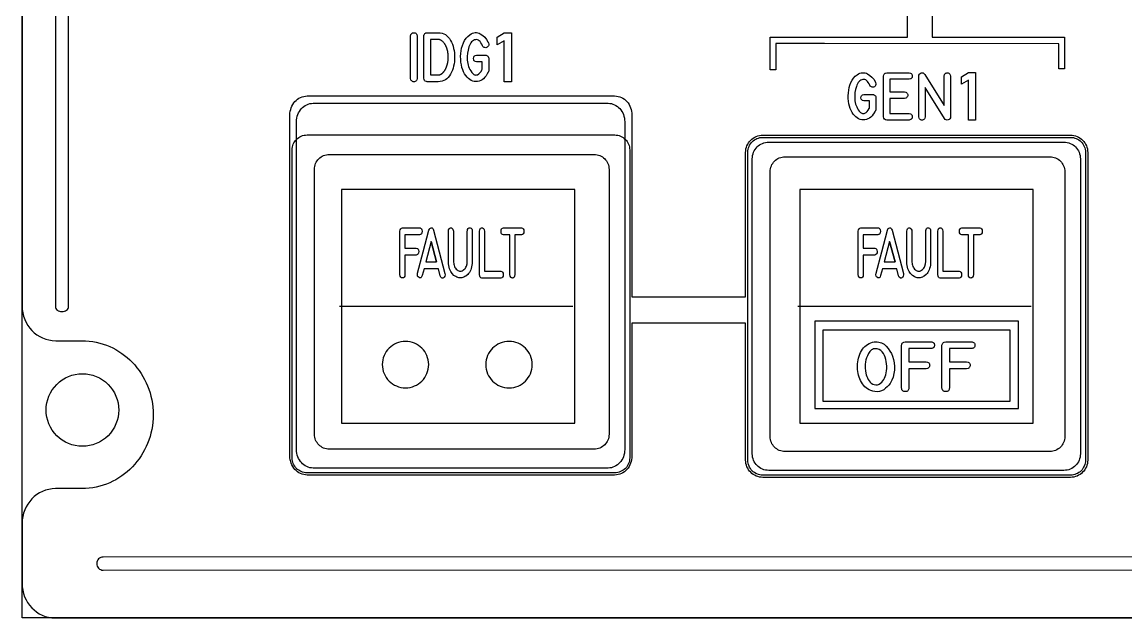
# Model space of a CAD drawing. Extents: x 361 to 684, y 82 to 686.
# Drawn here: x 361.5 to 437.2, y 330.4 to 371.2 of the extents above; entities that cross this region are included whole.
import ezdxf

# ---------------------------------------------------------------- set-up
doc = ezdxf.new("R2010")
doc.units = 0
for name, color, linetype in [('_BACKPANEL', 5, 'CONTINUOUS'), ('_ENGRAVING', 105, 'CONTINUOUS'), ('_LABELS', 30, 'CONTINUOUS'), ('_TOPLAYER', 1, 'CONTINUOUS')]:
    doc.layers.add(name, color=color, linetype=linetype)

msp = doc.modelspace()

# ---------------------------------------------------------------- linework, layer by layer
at = {"layer": '_BACKPANEL'}
for points in [[(683.839, 436.825), (683.839, 431.985), (683.839, 422.306), (683.839, 412.626), (683.839, 340.03), (683.839, 330.35), (361.5, 330.35), (361.5, 340.03), (361.5, 412.626), (361.5, 422.306), (361.5, 431.985), (361.5, 436.825)], [(381.044, 363.444), (402.139, 363.444), (402.245, 363.439), (402.347, 363.424), (402.446, 363.398), (402.54, 363.364), (402.63, 363.321), (402.715, 363.269), (402.794, 363.21), (402.866, 363.144), (402.933, 363.071), (402.992, 362.992), (403.043, 362.907), (403.086, 362.818), (403.121, 362.723), (403.146, 362.624), (403.161, 362.522), (403.167, 362.417), (403.167, 341.322), (403.161, 341.217), (403.146, 341.114), (403.121, 341.016), (403.086, 340.921), (403.043, 340.831), (402.992, 340.747), (402.933, 340.668), (402.866, 340.595), (402.794, 340.528), (402.715, 340.469), (402.63, 340.418), (402.54, 340.375), (402.446, 340.34), (402.347, 340.315), (402.245, 340.3), (402.139, 340.294), (381.044, 340.294), (380.939, 340.3), (380.836, 340.315), (380.738, 340.34), (380.643, 340.375), (380.553, 340.418), (380.469, 340.469), (380.39, 340.528), (380.317, 340.595), (380.251, 340.668), (380.192, 340.747), (380.14, 340.831), (380.097, 340.921), (380.063, 341.016), (380.037, 341.114), (380.022, 341.217), (380.017, 341.322), (380.017, 362.417), (380.022, 362.522), (380.037, 362.624), (380.063, 362.723), (380.097, 362.818), (380.14, 362.907), (380.192, 362.992), (380.251, 363.071), (380.317, 363.144), (380.39, 363.21), (380.469, 363.269), (380.553, 363.321), (380.643, 363.364), (380.738, 363.398), (380.836, 363.424), (380.939, 363.439)], [(412.291, 363.283), (433.387, 363.283), (433.492, 363.278), (433.594, 363.262), (433.693, 363.237), (433.787, 363.202), (433.877, 363.159), (433.962, 363.108), (434.041, 363.049), (434.114, 362.983), (434.18, 362.91), (434.239, 362.831), (434.29, 362.746), (434.333, 362.656), (434.368, 362.562), (434.393, 362.463), (434.408, 362.361), (434.414, 362.255), (434.414, 341.16), (434.408, 341.055), (434.393, 340.953), (434.368, 340.854), (434.333, 340.76), (434.29, 340.67), (434.239, 340.585), (434.18, 340.506), (434.114, 340.433), (434.041, 340.367), (433.962, 340.308), (433.877, 340.257), (433.787, 340.213), (433.693, 340.179), (433.594, 340.154), (433.492, 340.138), (433.387, 340.133), (412.291, 340.133), (412.186, 340.138), (412.083, 340.154), (411.985, 340.179), (411.89, 340.213), (411.801, 340.257), (411.716, 340.308), (411.637, 340.367), (411.564, 340.433), (411.498, 340.506), (411.439, 340.585), (411.387, 340.67), (411.344, 340.76), (411.31, 340.854), (411.285, 340.953), (411.269, 341.055), (411.264, 341.16), (411.264, 362.255), (411.269, 362.361), (411.285, 362.463), (411.31, 362.562), (411.344, 362.656), (411.387, 362.746), (411.439, 362.831), (411.498, 362.91), (411.564, 362.983), (411.637, 363.049), (411.716, 363.108), (411.801, 363.159), (411.89, 363.202), (411.985, 363.237), (412.083, 363.262), (412.186, 363.278)]]:
    msp.add_lwpolyline(points, close=True, dxfattribs=at)
msp.add_lwpolyline([(365.638, 342.109, -0.414214), (363.15, 344.597, -0.414214), (365.638, 347.085, -0.414214), (368.126, 344.597, -0.414214)], format="xyb", close=True, dxfattribs=at)
at = {"layer": '_ENGRAVING'}
for points in [[(363.786, 415.528), (363.786, 351.671), (363.795, 351.606), (363.822, 351.546), (363.863, 351.491), (363.918, 351.444), (363.985, 351.405), (364.061, 351.375), (364.146, 351.357), (364.236, 351.35), (364.237, 351.35), (364.328, 351.357), (364.412, 351.375), (364.488, 351.405), (364.555, 351.444), (364.61, 351.492), (364.651, 351.546), (364.677, 351.606), (364.687, 351.671), (364.687, 415.528)], [(423.903, 374.16), (423.903, 370.151), (432.987, 370.151), (432.987, 367.975), (432.588, 367.975), (432.588, 369.702), (416.512, 369.703), (413.193, 369.703), (413.183, 369.703), (413.183, 367.914), (412.784, 367.914), (412.784, 370.151), (412.784, 370.152), (416.527, 370.152), (421.848, 370.151), (422.012, 370.151), (422.012, 370.151), (422.035, 370.151), (422.222, 370.151), (422.222, 392.222)], [(677.524, 334.537), (367.064, 334.522), (366.974, 334.513), (366.89, 334.487), (366.814, 334.445), (366.747, 334.39), (366.693, 334.323), (366.652, 334.246), (366.626, 334.162), (366.617, 334.071), (366.626, 333.98), (366.652, 333.896), (366.694, 333.82), (366.749, 333.753), (366.815, 333.698), (366.892, 333.657), (366.976, 333.631), (367.066, 333.622), (677.524, 333.637)]]:
    msp.add_lwpolyline(points, dxfattribs=at)
for points in [[(388.597, 367.324), (388.569, 367.223), (388.548, 367.183), (388.522, 367.151), (388.491, 367.126), (388.455, 367.108), (388.414, 367.097), (388.368, 367.094), (388.322, 367.098), (388.281, 367.109), (388.245, 367.127), (388.214, 367.152), (388.188, 367.184), (388.167, 367.224), (388.14, 367.324), (388.14, 370.219), (388.167, 370.32), (388.188, 370.36), (388.214, 370.392), (388.245, 370.418), (388.281, 370.436), (388.322, 370.447), (388.368, 370.451), (388.414, 370.447), (388.455, 370.437), (388.491, 370.419), (388.522, 370.393), (388.548, 370.361), (388.569, 370.321), (388.597, 370.219)], [(389.278, 370.452), (390.034, 370.452), (390.171, 370.443), (390.298, 370.419), (390.417, 370.378), (390.527, 370.321), (390.628, 370.247), (390.721, 370.157), (390.804, 370.05), (390.879, 369.928), (390.945, 369.795), (391.002, 369.659), (391.05, 369.52), (391.09, 369.377), (391.121, 369.232), (391.143, 369.083), (391.156, 368.93), (391.16, 368.775), (391.156, 368.619), (391.143, 368.467), (391.12, 368.318), (391.09, 368.172), (391.05, 368.03), (391.002, 367.891), (390.944, 367.755), (390.878, 367.622), (390.803, 367.499), (390.72, 367.393), (390.627, 367.303), (390.526, 367.229), (390.416, 367.172), (390.298, 367.131), (390.17, 367.106), (390.034, 367.098), (389.278, 367.098), (389.281, 367.098), (389.278, 367.098), (389.22, 367.108), (389.147, 367.137), (389.095, 367.184), (389.064, 367.248), (389.054, 367.33), (389.053, 367.33), (389.054, 370.222), (389.053, 370.235), (389.059, 370.279), (389.073, 370.319), (389.094, 370.355), (389.123, 370.389), (389.157, 370.416), (389.194, 370.436), (389.235, 370.448), (389.279, 370.452)], [(392.668, 368.449), (392.654, 368.451), (392.568, 368.474), (392.535, 368.494), (392.507, 368.52), (392.486, 368.551), (392.47, 368.588), (392.458, 368.678), (392.47, 368.769), (392.486, 368.805), (392.507, 368.837), (392.535, 368.862), (392.568, 368.882), (392.654, 368.906), (392.668, 368.909), (392.683, 368.909), (393.276, 368.909), (393.32, 368.905), (393.362, 368.892), (393.4, 368.871), (393.435, 368.841), (393.465, 368.805), (393.485, 368.766), (393.498, 368.724), (393.502, 368.678), (393.502, 367.848), (393.483, 367.805), (393.472, 367.779), (393.46, 367.755), (393.447, 367.73), (393.435, 367.705), (393.423, 367.681), (393.41, 367.656), (393.396, 367.632), (393.316, 367.505), (393.231, 367.396), (393.141, 367.304), (393.047, 367.23), (392.948, 367.172), (392.844, 367.132), (392.735, 367.109), (392.622, 367.104), (392.508, 367.115), (392.4, 367.142), (392.296, 367.184), (392.196, 367.243), (392.101, 367.318), (392.011, 367.408), (391.925, 367.514), (391.844, 367.637), (391.775, 367.768), (391.714, 367.915), (391.664, 368.078), (391.623, 368.256), (391.593, 368.444), (391.576, 368.633), (391.571, 368.825), (391.579, 369.018), (391.601, 369.21), (391.638, 369.397), (391.69, 369.58), (391.757, 369.758), (391.84, 369.925), (391.942, 370.073), (392.062, 370.203), (392.201, 370.316), (392.293, 370.373), (392.384, 370.415), (392.475, 370.444), (392.566, 370.458), (392.655, 370.459), (392.744, 370.445), (392.833, 370.417), (392.921, 370.375), (393.085, 370.268), (393.227, 370.14), (393.346, 369.993), (393.444, 369.826), (393.457, 369.8), (393.467, 369.777), (393.48, 369.752), (393.497, 369.678), (393.496, 369.611), (393.477, 369.551), (393.438, 369.499), (393.39, 369.459), (393.341, 369.434), (393.289, 369.424), (393.235, 369.429), (393.184, 369.446), (393.139, 369.474), (393.1, 369.512), (393.067, 369.561), (393.018, 369.671), (392.966, 369.765), (392.911, 369.842), (392.852, 369.902), (392.789, 369.945), (392.724, 369.972), (392.655, 369.982), (392.582, 369.975), (392.511, 369.954), (392.444, 369.921), (392.381, 369.877), (392.323, 369.821), (392.27, 369.754), (392.222, 369.674), (392.178, 369.583), (392.138, 369.481), (392.077, 369.267), (392.038, 369.046), (392.02, 368.816), (392.024, 368.579), (392.036, 368.46), (392.055, 368.346), (392.082, 368.235), (392.117, 368.128), (392.159, 368.025), (392.209, 367.925), (392.267, 367.83), (392.333, 367.738), (392.429, 367.634), (392.477, 367.598), (392.525, 367.573), (392.574, 367.558), (392.623, 367.554), (392.672, 367.561), (392.721, 367.578), (392.815, 367.632), (392.898, 367.707), (392.971, 367.8), (393.033, 367.913), (393.051, 367.949), (393.051, 368.449)], [(395.06, 367.092), (394.563, 367.092), (394.563, 369.904), (394.087, 369.634), (394.087, 370.151), (394.563, 370.446), (395.06, 370.446)], [(390.034, 367.56), (390.041, 367.56), (390.049, 367.56), (390.054, 367.561), (390.061, 367.561), (390.069, 367.562), (390.078, 367.563), (390.084, 367.564), (390.092, 367.565), (390.098, 367.565), (390.106, 367.566), (390.119, 367.57), (390.126, 367.572), (390.134, 367.576), (390.141, 367.577), (390.15, 367.579), (390.156, 367.581), (390.164, 367.584), (390.179, 367.591), (390.195, 367.597), (390.201, 367.6), (390.209, 367.604), (390.222, 367.612), (390.238, 367.62), (390.245, 367.624), (390.253, 367.63), (390.267, 367.64), (390.274, 367.644), (390.283, 367.65), (390.29, 367.655), (390.298, 367.661), (390.304, 367.665), (390.312, 367.671), (390.328, 367.684), (390.341, 367.697), (390.347, 367.704), (390.355, 367.712), (390.362, 367.719), (390.37, 367.727), (390.384, 367.74), (390.391, 367.746), (390.399, 367.755), (390.405, 367.762), (390.413, 367.771), (390.426, 367.787), (390.441, 367.805), (390.453, 367.823), (390.46, 367.832), (390.468, 367.841), (390.473, 367.851), (390.481, 367.861), (390.486, 367.872), (390.494, 367.882), (390.506, 367.902), (390.512, 367.913), (390.519, 367.923), (390.525, 367.934), (390.532, 367.945), (390.542, 367.966), (390.547, 367.977), (390.555, 367.99), (390.56, 368.001), (390.567, 368.013), (390.571, 368.025), (390.577, 368.038), (390.588, 368.062), (390.6, 368.089), (390.604, 368.101), (390.609, 368.115), (390.613, 368.128), (390.619, 368.143), (390.627, 368.169), (390.631, 368.182), (390.636, 368.197), (390.645, 368.225), (390.654, 368.252), (390.657, 368.266), (390.661, 368.282), (390.664, 368.296), (390.669, 368.311), (390.671, 368.324), (390.675, 368.339), (390.68, 368.37), (390.682, 368.384), (390.686, 368.4), (390.688, 368.414), (390.691, 368.429), (390.696, 368.46), (390.698, 368.475), (390.702, 368.491), (390.706, 368.523), (390.706, 368.537), (390.709, 368.554), (390.712, 368.585), (390.714, 368.616), (390.715, 368.649), (390.717, 368.68), (390.718, 368.695), (390.72, 368.713), (390.721, 368.726), (390.722, 368.744), (390.722, 368.758), (390.722, 368.775), (390.722, 368.79), (390.722, 368.806), (390.721, 368.821), (390.72, 368.839), (390.72, 368.853), (390.72, 368.87), (390.717, 368.902), (390.715, 368.932), (390.712, 368.966), (390.71, 368.996), (390.707, 369.027), (390.705, 369.042), (390.704, 369.058), (390.698, 369.089), (390.694, 369.103), (390.693, 369.119), (390.688, 369.15), (390.683, 369.181), (390.675, 369.21), (390.67, 369.238), (390.665, 369.252), (390.662, 369.268), (390.657, 369.282), (390.654, 369.297), (390.646, 369.325), (390.638, 369.353), (390.632, 369.365), (390.628, 369.379), (390.619, 369.407), (390.609, 369.433), (390.604, 369.445), (390.6, 369.459), (390.593, 369.471), (390.588, 369.484), (390.577, 369.508), (390.567, 369.531), (390.556, 369.556), (390.55, 369.567), (390.545, 369.577), (390.532, 369.6), (390.519, 369.621), (390.512, 369.632), (390.506, 369.643), (390.494, 369.662), (390.487, 369.672), (390.482, 369.682), (390.455, 369.72), (390.429, 369.756), (390.4, 369.788), (390.371, 369.82), (390.344, 369.847), (390.314, 369.872), (390.283, 369.896), (390.253, 369.918), (390.224, 369.936), (390.195, 369.951), (390.164, 369.962), (390.134, 369.973), (390.119, 369.978), (390.106, 369.983), (390.078, 369.988), (390.049, 369.99), (390.041, 369.99), (390.034, 369.99), (389.504, 369.99), (389.504, 367.56)], [(419.228, 365.774), (419.214, 365.776), (419.129, 365.799), (419.096, 365.818), (419.069, 365.843), (419.048, 365.873), (419.033, 365.908), (419.021, 365.996), (419.033, 366.083), (419.048, 366.118), (419.069, 366.149), (419.096, 366.173), (419.129, 366.193), (419.214, 366.215), (419.228, 366.219), (419.242, 366.219), (419.825, 366.219), (419.87, 366.214), (419.911, 366.202), (419.948, 366.182), (419.983, 366.153), (420.011, 366.119), (420.032, 366.081), (420.044, 366.04), (420.048, 365.996), (420.048, 365.194), (420.029, 365.153), (420.018, 365.128), (420.007, 365.104), (419.995, 365.081), (419.982, 365.057), (419.971, 365.033), (419.958, 365.009), (419.944, 364.986), (419.865, 364.864), (419.781, 364.758), (419.693, 364.67), (419.6, 364.597), (419.503, 364.542), (419.4, 364.503), (419.294, 364.481), (419.182, 364.476), (419.071, 364.487), (418.964, 364.513), (418.861, 364.554), (418.763, 364.61), (418.67, 364.682), (418.581, 364.77), (418.497, 364.872), (418.417, 364.99), (418.348, 365.117), (418.289, 365.259), (418.239, 365.416), (418.199, 365.589), (418.17, 365.769), (418.153, 365.952), (418.148, 366.137), (418.156, 366.324), (418.178, 366.509), (418.214, 366.69), (418.265, 366.866), (418.331, 367.038), (418.413, 367.199), (418.513, 367.342), (418.632, 367.468), (418.768, 367.576), (418.859, 367.631), (418.949, 367.672), (419.038, 367.7), (419.127, 367.714), (419.215, 367.714), (419.303, 367.701), (419.39, 367.674), (419.476, 367.634), (419.638, 367.53), (419.777, 367.407), (419.895, 367.265), (419.991, 367.104), (420.004, 367.078), (420.013, 367.056), (420.026, 367.033), (420.044, 366.961), (420.043, 366.896), (420.023, 366.838), (419.985, 366.788), (419.938, 366.75), (419.889, 366.726), (419.839, 366.716), (419.786, 366.72), (419.735, 366.737), (419.691, 366.764), (419.652, 366.801), (419.62, 366.848), (419.572, 366.954), (419.521, 367.045), (419.466, 367.119), (419.408, 367.177), (419.347, 367.219), (419.283, 367.244), (419.215, 367.254), (419.143, 367.248), (419.073, 367.227), (419.007, 367.196), (418.945, 367.153), (418.888, 367.099), (418.836, 367.034), (418.788, 366.957), (418.745, 366.869), (418.706, 366.77), (418.646, 366.564), (418.607, 366.35), (418.59, 366.129), (418.594, 365.9), (418.605, 365.786), (418.624, 365.675), (418.651, 365.568), (418.685, 365.464), (418.727, 365.365), (418.776, 365.269), (418.833, 365.177), (418.898, 365.088), (418.992, 364.988), (419.04, 364.953), (419.087, 364.929), (419.135, 364.915), (419.183, 364.911), (419.232, 364.917), (419.28, 364.934), (419.372, 364.986), (419.454, 365.058), (419.525, 365.148), (419.587, 365.258), (419.604, 365.292), (419.604, 365.774)], [(422.318, 367.266), (421.008, 367.266), (421.008, 366.402), (422.007, 366.402), (422.105, 366.375), (422.143, 366.355), (422.175, 366.329), (422.199, 366.298), (422.217, 366.263), (422.227, 366.222), (422.23, 366.177), (422.227, 366.131), (422.216, 366.091), (422.198, 366.055), (422.174, 366.025), (422.143, 365.999), (422.104, 365.979), (422.007, 365.953), (421.008, 365.953), (421.008, 364.915), (422.318, 364.915), (422.415, 364.888), (422.454, 364.868), (422.485, 364.842), (422.51, 364.812), (422.527, 364.777), (422.537, 364.737), (422.541, 364.692), (422.537, 364.647), (422.527, 364.607), (422.51, 364.572), (422.485, 364.542), (422.454, 364.516), (422.415, 364.496), (422.318, 364.47), (420.788, 364.47), (420.7, 364.494), (420.633, 364.539), (420.588, 364.606), (420.564, 364.695), (420.564, 367.486), (420.589, 367.578), (420.609, 367.615), (420.635, 367.646), (420.665, 367.67), (420.701, 367.689), (420.788, 367.707), (422.318, 367.707), (422.415, 367.687), (422.454, 367.668), (422.485, 367.643), (422.509, 367.613), (422.526, 367.576), (422.537, 367.534), (422.54, 367.485), (422.536, 367.437), (422.526, 367.395), (422.508, 367.359), (422.484, 367.328), (422.453, 367.304), (422.415, 367.285)], [(425.163, 364.689), (425.153, 364.613), (425.123, 364.553), (425.073, 364.508), (425.003, 364.478), (424.927, 364.467), (424.86, 364.479), (424.802, 364.514), (424.754, 364.572), (423.426, 366.701), (423.426, 364.689), (423.399, 364.592), (423.378, 364.554), (423.353, 364.523), (423.322, 364.498), (423.287, 364.481), (423.247, 364.471), (423.202, 364.467), (423.158, 364.471), (423.118, 364.481), (423.083, 364.498), (423.052, 364.523), (423.027, 364.554), (423.007, 364.592), (422.98, 364.689), (422.98, 367.48), (423, 367.555), (423.034, 367.616), (423.084, 367.663), (423.149, 367.696), (423.218, 367.71), (423.281, 367.698), (423.338, 367.661), (423.39, 367.598), (424.717, 365.466), (424.717, 367.48), (424.743, 367.579), (424.764, 367.617), (424.79, 367.649), (424.821, 367.673), (424.858, 367.69), (424.9, 367.701), (424.947, 367.704), (424.994, 367.7), (425.036, 367.689), (425.071, 367.671), (425.101, 367.646), (425.125, 367.615), (425.144, 367.577), (425.163, 367.48)], [(426.872, 364.459), (426.389, 364.459), (426.389, 367.194), (425.925, 366.931), (425.925, 367.434), (426.389, 367.721), (426.872, 367.721)], [(402.129, 366.119), (402.251, 366.113), (402.37, 366.093), (402.484, 366.06), (402.594, 366.016), (402.698, 365.961), (402.796, 365.895), (402.888, 365.819), (402.972, 365.734), (403.049, 365.64), (403.117, 365.539), (403.177, 365.43), (403.227, 365.315), (403.267, 365.194), (403.296, 365.067), (403.314, 364.936), (403.32, 364.801), (403.32, 352.359), (411.11, 352.359), (411.11, 362.246), (411.117, 362.368), (411.135, 362.486), (411.164, 362.6), (411.204, 362.71), (411.254, 362.814), (411.313, 362.912), (411.382, 363.004), (411.458, 363.088), (411.543, 363.165), (411.635, 363.233), (411.733, 363.293), (411.837, 363.343), (411.946, 363.383), (412.061, 363.412), (412.179, 363.43), (412.301, 363.436), (433.377, 363.436), (433.499, 363.43), (433.617, 363.412), (433.731, 363.383), (433.841, 363.343), (433.945, 363.293), (434.043, 363.233), (434.135, 363.165), (434.219, 363.088), (434.296, 363.004), (434.364, 362.912), (434.424, 362.814), (434.474, 362.71), (434.514, 362.6), (434.543, 362.486), (434.561, 362.368), (434.567, 362.246), (434.567, 341.17), (434.561, 341.048), (434.543, 340.93), (434.514, 340.815), (434.474, 340.706), (434.424, 340.602), (434.364, 340.504), (434.296, 340.412), (434.219, 340.328), (434.135, 340.251), (434.043, 340.182), (433.945, 340.123), (433.841, 340.073), (433.731, 340.033), (433.617, 340.004), (433.499, 339.986), (433.377, 339.98), (412.301, 339.98), (412.179, 339.986), (412.061, 340.004), (411.946, 340.033), (411.837, 340.073), (411.733, 340.123), (411.635, 340.182), (411.543, 340.251), (411.458, 340.328), (411.382, 340.412), (411.313, 340.504), (411.254, 340.602), (411.204, 340.706), (411.164, 340.815), (411.135, 340.93), (411.117, 341.048), (411.11, 341.17), (411.11, 350.556), (403.32, 350.556), (403.32, 341.46), (403.314, 341.324), (403.296, 341.193), (403.267, 341.067), (403.227, 340.945), (403.177, 340.83), (403.117, 340.721), (403.049, 340.62), (402.972, 340.526), (402.888, 340.441), (402.796, 340.366), (402.698, 340.3), (402.594, 340.244), (402.484, 340.2), (402.37, 340.168), (402.251, 340.148), (402.129, 340.141), (381.054, 340.141), (380.932, 340.148), (380.813, 340.168), (380.699, 340.2), (380.59, 340.244), (380.486, 340.3), (380.387, 340.366), (380.296, 340.441), (380.211, 340.526), (380.135, 340.62), (380.066, 340.721), (380.007, 340.83), (379.957, 340.945), (379.917, 341.067), (379.887, 341.193), (379.87, 341.324), (379.863, 341.46), (379.863, 364.801), (379.87, 364.936), (379.887, 365.067), (379.917, 365.194), (379.957, 365.315), (380.007, 365.43), (380.066, 365.539), (380.135, 365.64), (380.211, 365.734), (380.296, 365.819), (380.387, 365.895), (380.486, 365.961), (380.59, 366.016), (380.699, 366.06), (380.813, 366.093), (380.932, 366.113), (381.054, 366.119)], [(381.462, 365.619), (401.678, 365.619), (401.795, 365.613), (401.909, 365.594), (402.018, 365.563), (402.123, 365.52), (402.223, 365.467), (402.317, 365.403), (402.405, 365.33), (402.486, 365.249), (402.56, 365.159), (402.625, 365.061), (402.683, 364.956), (402.731, 364.845), (402.769, 364.729), (402.797, 364.607), (402.814, 364.481), (402.82, 364.35), (402.82, 341.888), (402.814, 341.758), (402.797, 341.632), (402.769, 341.51), (402.731, 341.393), (402.683, 341.282), (402.625, 341.178), (402.56, 341.08), (402.486, 340.99), (402.405, 340.908), (402.317, 340.836), (402.223, 340.772), (402.123, 340.719), (402.018, 340.676), (401.909, 340.645), (401.795, 340.626), (401.678, 340.619), (381.462, 340.619), (381.345, 340.626), (381.231, 340.645), (381.122, 340.676), (381.017, 340.719), (380.917, 340.772), (380.823, 340.836), (380.735, 340.908), (380.654, 340.99), (380.58, 341.08), (380.514, 341.178), (380.457, 341.282), (380.409, 341.393), (380.371, 341.51), (380.343, 341.632), (380.326, 341.758), (380.32, 341.888), (380.32, 364.35), (380.326, 364.481), (380.343, 364.607), (380.371, 364.729), (380.409, 364.845), (380.457, 364.956), (380.514, 365.061), (380.58, 365.159), (380.654, 365.249), (380.735, 365.33), (380.823, 365.403), (380.917, 365.467), (381.017, 365.52), (381.122, 365.563), (381.231, 365.594), (381.345, 365.613)], [(412.709, 362.958), (432.925, 362.958), (433.042, 362.952), (433.156, 362.935), (433.265, 362.907), (433.37, 362.868), (433.47, 362.82), (433.564, 362.763), (433.652, 362.698), (433.733, 362.624), (433.807, 362.543), (433.873, 362.455), (433.93, 362.361), (433.978, 362.261), (434.016, 362.156), (434.044, 362.047), (434.061, 361.933), (434.067, 361.816), (434.067, 341.6), (434.061, 341.483), (434.044, 341.369), (434.016, 341.26), (433.978, 341.155), (433.93, 341.055), (433.873, 340.961), (433.807, 340.873), (433.733, 340.792), (433.652, 340.718), (433.564, 340.652), (433.47, 340.595), (433.37, 340.547), (433.265, 340.509), (433.156, 340.481), (433.042, 340.464), (432.925, 340.458), (412.709, 340.458), (412.592, 340.464), (412.478, 340.481), (412.369, 340.509), (412.264, 340.547), (412.164, 340.595), (412.07, 340.652), (411.982, 340.718), (411.901, 340.792), (411.827, 340.873), (411.762, 340.961), (411.705, 341.055), (411.657, 341.155), (411.618, 341.26), (411.59, 341.369), (411.573, 341.483), (411.567, 341.6), (411.567, 361.816), (411.573, 361.933), (411.59, 362.047), (411.618, 362.156), (411.657, 362.261), (411.705, 362.361), (411.762, 362.455), (411.827, 362.543), (411.901, 362.624), (411.982, 362.698), (412.07, 362.763), (412.164, 362.82), (412.264, 362.868), (412.369, 362.907), (412.478, 362.935), (412.592, 362.952)]]:
    msp.add_lwpolyline(points, close=True, dxfattribs=at)
at = {"layer": '_LABELS'}
for points in [[(399.409, 343.707), (399.409, 359.709), (383.409, 359.709), (383.409, 343.707)], [(430.839, 343.707), (430.839, 359.709), (414.839, 359.709), (414.839, 343.707)], [(387.409, 353.882), (387.409, 356.842), (387.427, 356.94), (387.462, 357.012), (387.514, 357.059), (387.581, 357.08), (388.754, 357.08), (388.794, 357.072), (388.828, 357.058), (388.857, 357.038), (388.881, 357.011), (388.912, 356.94), (388.923, 356.843), (388.912, 356.746), (388.88, 356.675), (388.856, 356.648), (388.827, 356.629), (388.792, 356.615), (388.752, 356.608), (387.749, 356.608), (387.749, 355.691), (388.531, 355.691), (388.605, 355.67), (388.633, 355.651), (388.657, 355.626), (388.689, 355.557), (388.701, 355.464), (388.691, 355.37), (388.66, 355.298), (388.636, 355.27), (388.606, 355.248), (388.531, 355.219), (387.749, 355.219), (387.749, 353.882), (387.734, 353.78), (387.702, 353.707), (387.679, 353.681), (387.652, 353.663), (387.621, 353.651), (387.585, 353.647), (387.549, 353.65), (387.517, 353.66), (387.489, 353.678), (387.465, 353.704), (387.429, 353.778)], [(388.622, 353.967), (389.011, 355.446), (389.4, 356.926), (389.425, 356.993), (389.46, 357.041), (389.505, 357.07), (389.559, 357.08), (389.614, 357.071), (389.659, 357.042), (389.694, 356.994), (389.719, 356.926), (390.496, 353.959), (390.503, 353.851), (390.488, 353.764), (390.451, 353.698), (390.424, 353.673), (390.392, 353.653), (390.358, 353.641), (390.326, 353.636), (390.296, 353.641), (390.267, 353.654), (390.217, 353.707), (390.175, 353.794), (390.05, 354.274), (389.062, 354.274), (388.941, 353.806), (388.898, 353.718), (388.873, 353.688), (388.847, 353.666), (388.818, 353.653), (388.788, 353.649), (388.755, 353.654), (388.72, 353.668), (388.66, 353.714), (388.624, 353.779), (388.611, 353.864)], [(392.369, 354.776), (392.369, 354.742), (392.365, 354.642), (392.349, 354.518), (392.326, 354.402), (392.298, 354.295), (392.263, 354.196), (392.222, 354.105), (392.174, 354.023), (392.12, 353.949), (392.06, 353.884), (391.931, 353.778), (391.865, 353.738), (391.798, 353.705), (391.73, 353.681), (391.661, 353.664), (391.591, 353.656), (391.52, 353.656), (391.448, 353.664), (391.379, 353.68), (391.311, 353.704), (391.244, 353.736), (391.116, 353.825), (390.994, 353.945), (390.938, 354.018), (390.888, 354.098), (390.846, 354.186), (390.81, 354.281), (390.781, 354.385), (390.759, 354.496), (390.744, 354.616), (390.735, 354.742), (390.735, 354.776), (390.735, 356.845), (390.748, 356.936), (390.782, 357.01), (390.826, 357.059), (390.879, 357.08), (390.942, 357.075), (391.001, 357.047), (391.043, 356.999), (391.069, 356.932), (391.077, 356.845), (391.077, 354.776), (391.099, 354.595), (391.12, 354.514), (391.147, 354.439), (391.181, 354.37), (391.222, 354.307), (391.269, 354.25), (391.322, 354.199), (391.38, 354.157), (391.438, 354.128), (391.496, 354.112), (391.556, 354.107), (391.616, 354.116), (391.677, 354.137), (391.738, 354.17), (391.801, 354.216), (391.853, 354.265), (391.899, 354.321), (391.936, 354.384), (391.966, 354.454), (392.008, 354.607), (392.029, 354.776), (392.029, 356.845), (392.031, 356.89), (392.053, 356.979), (392.091, 357.04), (392.116, 357.06), (392.145, 357.073), (392.214, 357.077), (392.282, 357.055), (392.309, 357.035), (392.331, 357.009), (392.36, 356.939), (392.369, 356.845)], [(393.03, 353.642), (392.964, 353.661), (392.913, 353.707), (392.878, 353.778), (392.858, 353.875), (392.858, 356.842), (392.879, 356.947), (392.915, 357.022), (392.939, 357.048), (392.967, 357.066), (392.999, 357.076), (393.035, 357.079), (393.071, 357.075), (393.102, 357.063), (393.129, 357.044), (393.152, 357.018), (393.185, 356.944), (393.2, 356.842), (393.2, 354.11), (394.319, 354.112), (394.394, 354.086), (394.424, 354.065), (394.448, 354.038), (394.479, 353.966), (394.489, 353.871), (394.478, 353.776), (394.446, 353.707), (394.422, 353.681), (394.392, 353.662), (394.318, 353.642)], [(394.955, 353.878), (394.955, 356.607), (394.51, 356.607), (394.436, 356.628), (394.407, 356.649), (394.383, 356.675), (394.351, 356.746), (394.341, 356.843), (394.352, 356.939), (394.384, 357.011), (394.407, 357.037), (394.436, 357.058), (394.51, 357.08), (395.741, 357.08), (395.814, 357.058), (395.843, 357.038), (395.866, 357.011), (395.898, 356.94), (395.909, 356.843), (395.898, 356.746), (395.867, 356.674), (395.843, 356.648), (395.814, 356.628), (395.78, 356.614), (395.741, 356.607), (395.297, 356.607), (395.297, 353.878), (395.275, 353.774), (395.238, 353.7), (395.214, 353.675), (395.186, 353.657), (395.154, 353.646), (395.118, 353.643), (395.083, 353.648), (395.051, 353.659), (395.024, 353.678), (395.002, 353.704), (394.97, 353.777)], [(418.839, 353.882), (418.839, 356.842), (418.858, 356.94), (418.893, 357.012), (418.944, 357.059), (419.011, 357.08), (420.185, 357.08), (420.224, 357.072), (420.258, 357.058), (420.287, 357.038), (420.311, 357.011), (420.343, 356.94), (420.353, 356.843), (420.342, 356.746), (420.31, 356.675), (420.286, 356.648), (420.257, 356.629), (420.222, 356.615), (420.182, 356.608), (419.179, 356.608), (419.179, 355.691), (419.961, 355.691), (420.035, 355.67), (420.064, 355.651), (420.088, 355.626), (420.12, 355.557), (420.131, 355.464), (420.121, 355.37), (420.09, 355.298), (420.066, 355.27), (420.037, 355.248), (419.961, 355.219), (419.179, 355.219), (419.179, 353.882), (419.165, 353.78), (419.132, 353.707), (419.11, 353.681), (419.083, 353.663), (419.051, 353.651), (419.015, 353.647), (418.979, 353.65), (418.947, 353.66), (418.919, 353.678), (418.895, 353.704), (418.859, 353.778)], [(420.052, 353.967), (420.441, 355.446), (420.831, 356.926), (420.855, 356.993), (420.89, 357.041), (420.935, 357.07), (420.989, 357.08), (421.044, 357.071), (421.089, 357.042), (421.124, 356.994), (421.149, 356.926), (421.927, 353.959), (421.934, 353.851), (421.919, 353.764), (421.882, 353.698), (421.855, 353.673), (421.822, 353.653), (421.788, 353.641), (421.756, 353.636), (421.726, 353.641), (421.698, 353.654), (421.647, 353.707), (421.605, 353.794), (421.48, 354.274), (420.492, 354.274), (420.371, 353.806), (420.328, 353.718), (420.304, 353.688), (420.277, 353.666), (420.248, 353.653), (420.218, 353.649), (420.185, 353.654), (420.15, 353.668), (420.091, 353.714), (420.054, 353.779), (420.042, 353.864)], [(423.8, 354.776), (423.8, 354.742), (423.795, 354.642), (423.779, 354.518), (423.757, 354.402), (423.728, 354.295), (423.693, 354.196), (423.652, 354.105), (423.605, 354.023), (423.551, 353.949), (423.49, 353.884), (423.362, 353.778), (423.296, 353.738), (423.229, 353.705), (423.16, 353.681), (423.091, 353.664), (423.021, 353.656), (422.95, 353.656), (422.879, 353.664), (422.809, 353.68), (422.741, 353.704), (422.675, 353.736), (422.546, 353.825), (422.424, 353.945), (422.368, 354.018), (422.319, 354.098), (422.276, 354.186), (422.24, 354.281), (422.211, 354.385), (422.189, 354.496), (422.174, 354.616), (422.165, 354.742), (422.165, 354.776), (422.165, 356.845), (422.179, 356.936), (422.213, 357.01), (422.256, 357.059), (422.309, 357.08), (422.372, 357.075), (422.431, 357.047), (422.473, 356.999), (422.499, 356.932), (422.507, 356.845), (422.507, 354.776), (422.529, 354.595), (422.55, 354.514), (422.578, 354.439), (422.612, 354.37), (422.652, 354.307), (422.699, 354.25), (422.753, 354.199), (422.81, 354.157), (422.868, 354.128), (422.927, 354.112), (422.986, 354.107), (423.046, 354.116), (423.107, 354.137), (423.169, 354.17), (423.231, 354.216), (423.284, 354.265), (423.329, 354.321), (423.366, 354.384), (423.397, 354.454), (423.438, 354.607), (423.459, 354.776), (423.459, 356.845), (423.461, 356.89), (423.483, 356.979), (423.521, 357.04), (423.546, 357.06), (423.575, 357.073), (423.644, 357.077), (423.712, 357.055), (423.739, 357.035), (423.761, 357.009), (423.79, 356.939), (423.8, 356.845)], [(424.461, 353.642), (424.394, 353.661), (424.343, 353.707), (424.308, 353.778), (424.288, 353.875), (424.288, 356.842), (424.309, 356.947), (424.345, 357.022), (424.37, 357.048), (424.398, 357.066), (424.43, 357.076), (424.465, 357.079), (424.501, 357.075), (424.533, 357.063), (424.56, 357.044), (424.582, 357.018), (424.615, 356.944), (424.63, 356.842), (424.63, 354.11), (425.749, 354.112), (425.825, 354.086), (425.854, 354.065), (425.878, 354.038), (425.91, 353.966), (425.92, 353.871), (425.908, 353.776), (425.876, 353.707), (425.852, 353.681), (425.823, 353.662), (425.748, 353.642)], [(426.385, 353.878), (426.385, 356.607), (425.94, 356.607), (425.866, 356.628), (425.837, 356.649), (425.813, 356.675), (425.782, 356.746), (425.771, 356.843), (425.782, 356.939), (425.814, 357.011), (425.838, 357.037), (425.867, 357.058), (425.94, 357.08), (427.171, 357.08), (427.244, 357.058), (427.273, 357.038), (427.297, 357.011), (427.328, 356.94), (427.339, 356.843), (427.329, 356.746), (427.297, 356.674), (427.273, 356.648), (427.245, 356.628), (427.21, 356.614), (427.171, 356.607), (426.727, 356.607), (426.727, 353.878), (426.706, 353.774), (426.668, 353.7), (426.644, 353.675), (426.616, 353.657), (426.584, 353.646), (426.548, 353.643), (426.513, 353.648), (426.482, 353.659), (426.455, 353.678), (426.432, 353.704), (426.4, 353.777)], [(389.926, 354.746), (389.558, 356.155), (389.187, 354.746)], [(389.558, 356.155), (389.926, 354.746)], [(421.357, 354.746), (420.988, 356.155), (420.617, 354.746)], [(420.988, 356.155), (421.357, 354.746)], [(415.866, 350.691), (415.866, 350.548), (415.866, 344.691), (429.812, 344.691), (429.812, 350.691)], [(416.436, 350.092), (429.222, 350.092), (429.222, 345.191), (416.436, 345.191)], [(387.787, 349.301), (387.625, 349.293), (387.467, 349.269), (387.314, 349.23), (387.168, 349.176), (387.029, 349.109), (386.897, 349.029), (386.775, 348.938), (386.662, 348.835), (386.559, 348.722), (386.467, 348.599), (386.388, 348.468), (386.321, 348.329), (386.267, 348.183), (386.228, 348.03), (386.204, 347.872), (386.195, 347.71), (386.204, 347.547), (386.228, 347.389), (386.267, 347.236), (386.321, 347.09), (386.388, 346.951), (386.467, 346.82), (386.559, 346.697), (386.662, 346.584), (386.775, 346.481), (386.897, 346.39), (387.029, 346.31), (387.168, 346.243), (387.314, 346.19), (387.467, 346.15), (387.625, 346.126), (387.787, 346.118), (387.95, 346.126), (388.108, 346.15), (388.261, 346.19), (388.407, 346.243), (388.546, 346.31), (388.677, 346.39), (388.8, 346.481), (388.913, 346.584), (389.016, 346.697), (389.107, 346.82), (389.187, 346.951), (389.254, 347.09), (389.308, 347.236), (389.347, 347.389), (389.371, 347.547), (389.379, 347.71), (389.371, 347.872), (389.347, 348.03), (389.308, 348.183), (389.254, 348.329), (389.187, 348.468), (389.107, 348.599), (389.016, 348.722), (388.913, 348.835), (388.8, 348.938), (388.677, 349.029), (388.546, 349.109), (388.407, 349.176), (388.261, 349.23), (388.108, 349.269), (387.95, 349.293)], [(394.89, 349.298), (394.728, 349.29), (394.57, 349.266), (394.417, 349.226), (394.271, 349.173), (394.132, 349.106), (394.001, 349.026), (393.878, 348.934), (393.765, 348.832), (393.662, 348.719), (393.57, 348.596), (393.491, 348.465), (393.424, 348.326), (393.37, 348.18), (393.331, 348.027), (393.307, 347.869), (393.298, 347.706), (393.307, 347.544), (393.331, 347.386), (393.37, 347.233), (393.424, 347.087), (393.491, 346.948), (393.57, 346.816), (393.662, 346.694), (393.765, 346.581), (393.878, 346.478), (394.001, 346.386), (394.132, 346.307), (394.271, 346.24), (394.417, 346.186), (394.57, 346.147), (394.728, 346.123), (394.89, 346.115), (395.053, 346.123), (395.211, 346.147), (395.364, 346.186), (395.51, 346.24), (395.649, 346.307), (395.78, 346.386), (395.903, 346.478), (396.016, 346.581), (396.119, 346.694), (396.21, 346.816), (396.29, 346.948), (396.357, 347.087), (396.411, 347.233), (396.45, 347.386), (396.474, 347.544), (396.482, 347.706), (396.474, 347.869), (396.45, 348.027), (396.411, 348.18), (396.357, 348.326), (396.29, 348.465), (396.21, 348.596), (396.119, 348.719), (396.016, 348.832), (395.903, 348.934), (395.78, 349.026), (395.649, 349.106), (395.51, 349.173), (395.364, 349.226), (395.211, 349.266), (395.053, 349.29)], [(421.189, 348.291), (421.26, 348.058), (421.304, 347.82), (421.323, 347.578), (421.315, 347.332), (421.281, 347.089), (421.221, 346.857), (421.133, 346.635), (421.019, 346.425), (420.931, 346.302), (420.828, 346.189), (420.71, 346.085), (420.578, 345.991), (420.435, 345.916), (420.285, 345.87), (420.127, 345.854), (419.962, 345.866), (419.829, 345.893), (419.703, 345.932), (419.586, 345.981), (419.477, 346.042), (419.376, 346.113), (419.283, 346.195), (419.198, 346.289), (419.121, 346.393), (419.052, 346.504), (418.99, 346.618), (418.937, 346.736), (418.891, 346.856), (418.853, 346.98), (418.823, 347.107), (418.801, 347.237), (418.786, 347.37), (418.779, 347.504), (418.78, 347.637), (418.788, 347.769), (418.804, 347.901), (418.828, 348.031), (418.859, 348.161), (418.944, 348.418), (418.998, 348.541), (419.059, 348.656), (419.128, 348.762), (419.204, 348.859), (419.287, 348.947), (419.379, 349.027), (419.477, 349.098), (419.583, 349.16), (419.691, 349.21), (419.802, 349.246), (419.915, 349.267), (420.031, 349.274), (420.14, 349.269), (420.244, 349.255), (420.342, 349.23), (420.436, 349.197), (420.524, 349.153), (420.608, 349.1), (420.686, 349.037), (420.76, 348.964), (420.892, 348.806), (421.008, 348.641), (421.107, 348.47)], [(421.802, 346.094), (421.802, 349.037), (421.813, 349.089), (421.83, 349.134), (421.853, 349.174), (421.883, 349.206), (421.918, 349.233), (421.959, 349.253), (422.059, 349.274), (423.814, 349.274), (423.873, 349.266), (423.925, 349.252), (423.968, 349.232), (424.003, 349.206), (424.031, 349.173), (424.051, 349.134), (424.062, 349.089), (424.066, 349.038), (424.062, 348.987), (424.05, 348.942), (424.03, 348.903), (424.002, 348.871), (423.966, 348.845), (423.922, 348.825), (423.871, 348.812), (423.811, 348.805), (422.311, 348.805), (422.311, 347.893), (423.481, 347.893), (423.59, 347.872), (423.634, 347.853), (423.669, 347.828), (423.697, 347.797), (423.717, 347.76), (423.73, 347.717), (423.734, 347.667), (423.731, 347.618), (423.72, 347.574), (423.701, 347.535), (423.673, 347.502), (423.637, 347.475), (423.593, 347.452), (423.481, 347.424), (422.311, 347.424), (422.311, 346.094), (422.304, 346.04), (422.289, 345.993), (422.268, 345.954), (422.241, 345.921), (422.207, 345.895), (422.166, 345.877), (422.119, 345.865), (422.066, 345.861), (422.012, 345.864), (421.964, 345.874), (421.922, 345.892), (421.886, 345.917), (421.856, 345.95), (421.832, 345.991), (421.814, 346.039)], [(424.574, 346.094), (424.574, 349.037), (424.585, 349.089), (424.602, 349.134), (424.625, 349.174), (424.655, 349.206), (424.69, 349.233), (424.731, 349.253), (424.831, 349.274), (426.586, 349.274), (426.645, 349.266), (426.696, 349.252), (426.74, 349.232), (426.775, 349.206), (426.803, 349.173), (426.822, 349.134), (426.834, 349.089), (426.838, 349.038), (426.834, 348.987), (426.822, 348.942), (426.802, 348.903), (426.774, 348.871), (426.738, 348.845), (426.694, 348.825), (426.642, 348.812), (426.583, 348.805), (425.083, 348.805), (425.083, 347.893), (426.253, 347.893), (426.362, 347.872), (426.406, 347.853), (426.441, 347.828), (426.469, 347.797), (426.489, 347.76), (426.502, 347.717), (426.506, 347.667), (426.503, 347.618), (426.492, 347.574), (426.472, 347.535), (426.445, 347.502), (426.409, 347.475), (426.365, 347.452), (426.253, 347.424), (425.083, 347.424), (425.083, 346.094), (425.075, 346.04), (425.061, 345.993), (425.04, 345.954), (425.013, 345.921), (424.979, 345.895), (424.938, 345.877), (424.891, 345.865), (424.838, 345.861), (424.784, 345.864), (424.736, 345.874), (424.694, 345.892), (424.658, 345.917), (424.628, 345.95), (424.604, 345.991), (424.586, 346.039)], [(420.045, 348.8), (419.964, 348.795), (419.889, 348.78), (419.818, 348.754), (419.752, 348.718), (419.692, 348.671), (419.636, 348.614), (419.586, 348.547), (419.54, 348.47), (419.463, 348.311), (419.401, 348.164), (419.354, 348.029), (419.324, 347.906), (419.3, 347.718), (419.298, 347.494), (419.322, 347.254), (419.374, 347.016), (419.412, 346.901), (419.458, 346.792), (419.513, 346.688), (419.576, 346.591), (419.648, 346.504), (419.731, 346.433), (419.824, 346.378), (419.927, 346.34), (420.05, 346.318), (420.108, 346.318), (420.164, 346.326), (420.217, 346.341), (420.269, 346.364), (420.365, 346.432), (420.452, 346.516), (420.527, 346.603), (420.591, 346.693), (420.644, 346.785), (420.688, 346.888), (420.724, 347.007), (420.753, 347.14), (420.775, 347.289), (420.787, 347.445), (420.789, 347.6), (420.779, 347.756), (420.759, 347.912), (420.727, 348.064), (420.682, 348.208), (420.626, 348.344), (420.556, 348.472), (420.473, 348.586), (420.374, 348.676), (420.259, 348.745), (420.129, 348.79)]]:
    msp.add_lwpolyline(points, close=True, dxfattribs=at)
for points in [[(383.269, 351.708), (399.269, 351.708)], [(414.699, 351.708), (430.699, 351.708)]]:
    msp.add_lwpolyline(points, dxfattribs=at)
at = {"layer": '_TOPLAYER'}
msp.add_lwpolyline([(361.5, 415.446), (361.5, 351.73), (361.512, 351.487), (361.547, 351.251), (361.604, 351.022), (361.681, 350.804), (361.779, 350.595), (361.894, 350.399), (362.027, 350.216), (362.176, 350.047), (362.34, 349.893), (362.518, 349.756), (362.708, 349.637), (362.91, 349.537), (363.122, 349.456), (363.343, 349.398), (363.572, 349.362), (363.808, 349.349), (365.603, 349.349), (365.855, 349.343), (366.103, 349.323), (366.348, 349.291), (366.589, 349.246), (366.825, 349.189), (367.057, 349.12), (367.285, 349.04), (367.507, 348.949), (367.723, 348.847), (367.934, 348.734), (368.139, 348.612), (368.337, 348.479), (368.529, 348.337), (368.713, 348.187), (368.891, 348.027), (369.061, 347.858), (369.222, 347.682), (369.376, 347.498), (369.521, 347.306), (369.658, 347.107), (369.785, 346.901), (369.902, 346.689), (370.01, 346.47), (370.108, 346.246), (370.196, 346.016), (370.273, 345.781), (370.339, 345.541), (370.393, 345.296), (370.436, 345.047), (370.467, 344.794), (370.486, 344.538), (370.493, 344.278), (370.486, 344.019), (370.467, 343.762), (370.436, 343.51), (370.393, 343.261), (370.339, 343.016), (370.273, 342.776), (370.196, 342.541), (370.108, 342.311), (370.01, 342.087), (369.902, 341.868), (369.785, 341.656), (369.658, 341.45), (369.521, 341.251), (369.376, 341.06), (369.222, 340.875), (369.061, 340.699), (368.891, 340.531), (368.713, 340.371), (368.529, 340.22), (368.337, 340.078), (368.139, 339.946), (367.934, 339.823), (367.723, 339.711), (367.507, 339.609), (367.285, 339.518), (367.057, 339.438), (366.825, 339.369), (366.589, 339.312), (366.348, 339.267), (366.103, 339.235), (365.855, 339.215), (365.603, 339.209), (363.797, 339.209), (363.562, 339.195), (363.333, 339.158), (363.113, 339.099), (362.902, 339.018), (362.701, 338.918), (362.512, 338.798), (362.335, 338.661), (362.172, 338.507), (362.024, 338.338), (361.892, 338.155), (361.777, 337.959), (361.68, 337.752), (361.603, 337.533), (361.547, 337.306), (361.512, 337.07), (361.5, 336.827), (361.5, 332.731), (361.511, 332.487), (361.545, 332.251), (361.6, 332.023), (361.676, 331.804), (361.77, 331.596), (361.883, 331.4), (362.012, 331.216), (362.158, 331.047), (362.318, 330.894), (362.493, 330.757), (362.68, 330.637), (362.879, 330.537), (363.089, 330.457), (363.308, 330.399), (363.536, 330.362), (363.772, 330.35), (455.861, 330.35)], dxfattribs=at)
for points in [[(382.574, 362.113), (400.724, 362.113), (400.829, 362.108), (400.931, 362.092), (401.029, 362.067), (401.124, 362.033), (401.213, 361.99), (401.298, 361.938), (401.377, 361.879), (401.449, 361.813), (401.515, 361.741), (401.574, 361.662), (401.626, 361.577), (401.669, 361.487), (401.703, 361.393), (401.728, 361.295), (401.744, 361.193), (401.749, 361.088), (401.749, 342.938), (401.744, 342.833), (401.728, 342.731), (401.703, 342.633), (401.669, 342.538), (401.626, 342.449), (401.574, 342.364), (401.515, 342.285), (401.449, 342.213), (401.377, 342.146), (401.298, 342.088), (401.213, 342.036), (401.124, 341.993), (401.029, 341.959), (400.931, 341.934), (400.829, 341.918), (400.724, 341.913), (382.574, 341.913), (382.469, 341.918), (382.367, 341.934), (382.269, 341.959), (382.174, 341.993), (382.085, 342.036), (382, 342.088), (381.921, 342.146), (381.849, 342.213), (381.783, 342.285), (381.724, 342.364), (381.672, 342.449), (381.629, 342.538), (381.595, 342.633), (381.57, 342.731), (381.554, 342.833), (381.549, 342.938), (381.549, 361.088), (381.554, 361.193), (381.57, 361.295), (381.595, 361.393), (381.629, 361.487), (381.672, 361.577), (381.724, 361.662), (381.783, 361.741), (381.849, 361.813), (381.921, 361.879), (382, 361.938), (382.085, 361.99), (382.174, 362.033), (382.269, 362.067), (382.367, 362.092), (382.469, 362.108)], [(413.821, 361.951), (431.971, 361.951), (432.076, 361.946), (432.178, 361.931), (432.276, 361.906), (432.371, 361.871), (432.46, 361.828), (432.545, 361.777), (432.624, 361.718), (432.697, 361.652), (432.763, 361.579), (432.822, 361.5), (432.873, 361.416), (432.916, 361.326), (432.95, 361.232), (432.975, 361.133), (432.991, 361.031), (432.996, 360.926), (432.996, 342.777), (432.991, 342.672), (432.975, 342.57), (432.95, 342.471), (432.916, 342.377), (432.873, 342.287), (432.822, 342.203), (432.763, 342.124), (432.697, 342.051), (432.624, 341.985), (432.545, 341.926), (432.46, 341.875), (432.371, 341.832), (432.276, 341.797), (432.178, 341.772), (432.076, 341.757), (431.971, 341.751), (413.821, 341.751), (413.716, 341.757), (413.614, 341.772), (413.516, 341.797), (413.422, 341.832), (413.332, 341.875), (413.247, 341.926), (413.169, 341.985), (413.096, 342.051), (413.03, 342.124), (412.971, 342.203), (412.92, 342.287), (412.876, 342.377), (412.842, 342.471), (412.817, 342.57), (412.801, 342.672), (412.796, 342.777), (412.796, 360.926), (412.801, 361.031), (412.817, 361.133), (412.842, 361.232), (412.876, 361.326), (412.92, 361.416), (412.971, 361.5), (413.03, 361.579), (413.096, 361.652), (413.169, 361.718), (413.247, 361.777), (413.332, 361.828), (413.422, 361.871), (413.516, 361.906), (413.614, 361.931), (413.716, 361.946)]]:
    msp.add_lwpolyline(points, close=True, dxfattribs=at)

doc.saveas('drawing.dxf')
